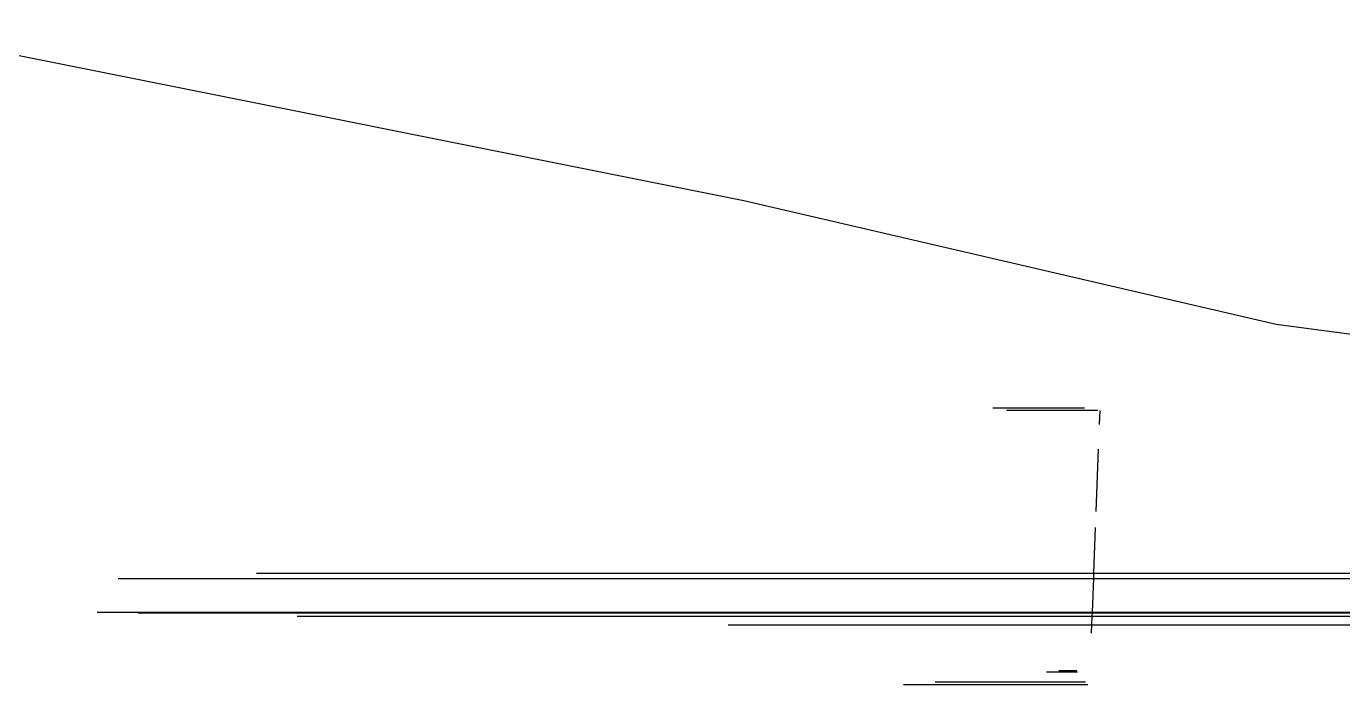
# Model space of a CAD drawing. Extents: x -24961 to 905641, y -154323 to 635957.
# Drawn here: x 395548.4 to 395630.2, y -104202.9 to -104162 of the extents above; entities that cross this region are included whole.
import ezdxf

# ---------------------------------------------------------------- set-up
doc = ezdxf.new("R2010")
doc.units = 0
doc.header["$LTSCALE"] = 1000
doc.header["$MEASUREMENT"] = 0

msp = doc.modelspace()

# ---------------------------------------------------------------- linework, layer by layer
for p, q in [((395593.019, -104172.823), (395538.858, -104161.983)), ((395626.111, -104180.484), (395593.019, -104172.823)), ((395746.069, -104196.704), (395626.111, -104180.484)), ((395608.487, -104185.672), (395614.197, -104185.672)), ((395609.356, -104185.807), (395615.026, -104185.807)), ((395615.141, -104185.826), (395615.108, -104186.699)), ((395615.049, -104188.233), (395614.902, -104192.113)), ((395614.865, -104193.086), (395614.757, -104195.928)), ((395554.142, -104196.258), (395614.745, -104196.258)), ((395562.734, -104195.928), (395614.757, -104195.928)), ((395614.745, -104196.258), (395614.666, -104198.352)), ((395614.757, -104195.928), (395614.745, -104196.258)), ((395614.745, -104196.258), (395634.999, -104196.258)), ((395614.757, -104195.928), (395635.011, -104195.928)), ((395552.828, -104198.352), (395614.666, -104198.352)), ((395614.666, -104198.352), (395614.664, -104198.403)), ((395614.666, -104198.352), (395634.925, -104198.352)), ((395555.371, -104198.403), (395614.664, -104198.403)), ((395565.27, -104198.603), (395614.656, -104198.603)), ((395592.039, -104199.144), (395614.635, -104199.144)), ((395614.635, -104199.144), (395614.616, -104199.662)), ((395614.656, -104198.603), (395614.635, -104199.144)), ((395614.635, -104199.144), (395634.897, -104199.144)), ((395614.664, -104198.403), (395614.656, -104198.603)), ((395614.656, -104198.603), (395634.916, -104198.603)), ((395614.664, -104198.403), (395634.924, -104198.403)), ((395611.835, -104202.051), (395613.765, -104202.051)), ((395612.589, -104201.983), (395613.711, -104201.983)), ((395602.943, -104202.852), (395614.396, -104202.852)), ((395604.905, -104202.675), (395614.256, -104202.675))]:
    msp.add_line(p, q)

doc.saveas('drawing.dxf')
